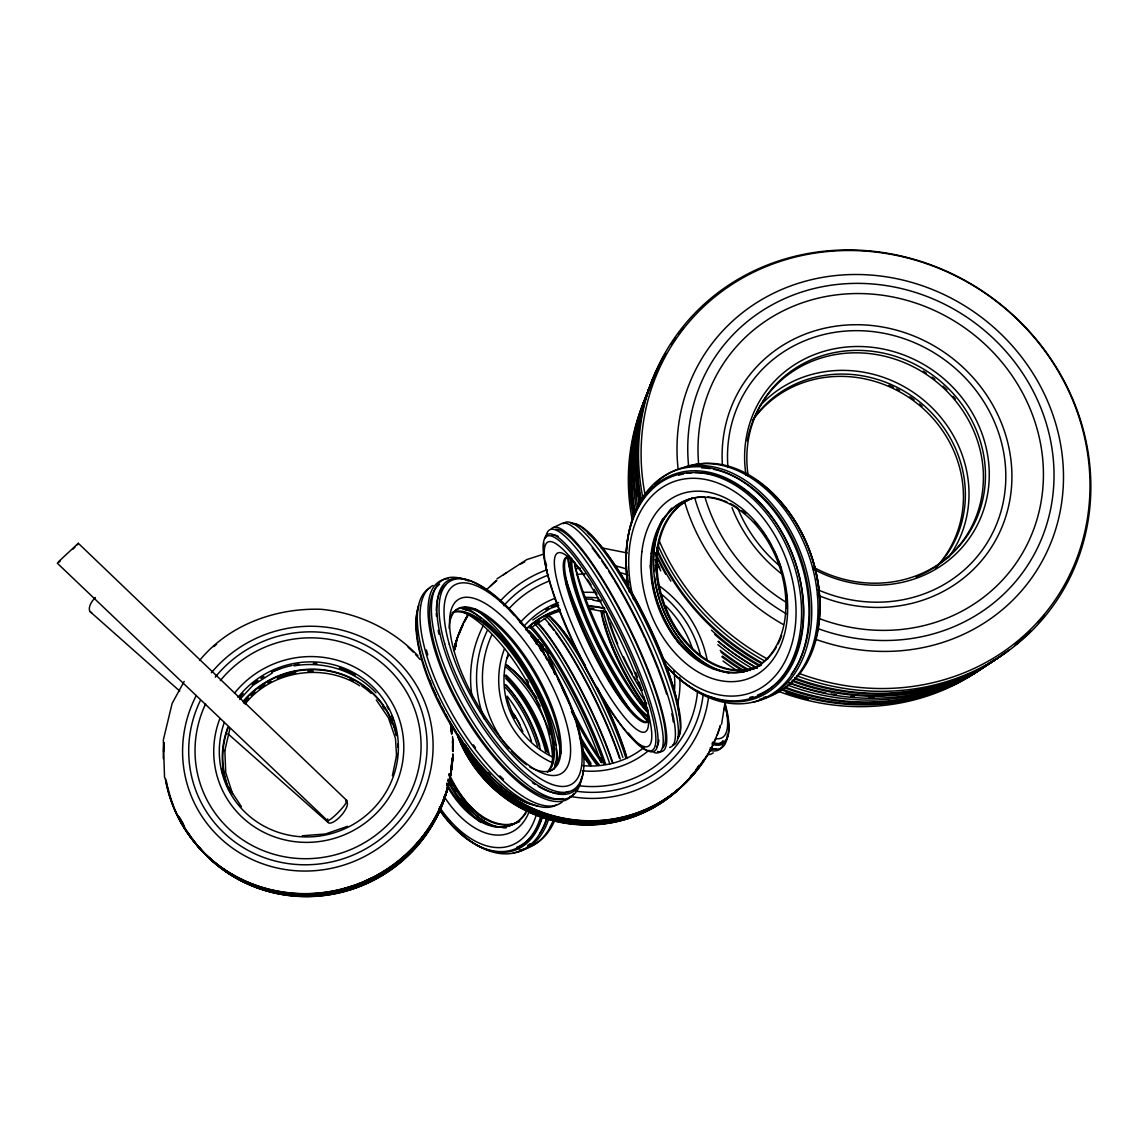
<?xml version="1.0" encoding="UTF-8"?>
<svg xmlns="http://www.w3.org/2000/svg" width="1147" height="1147" viewBox="0 0 1147 1147"><rect width="100%" height="100%" fill="white"/><g stroke="black" fill="none" stroke-linecap="round" stroke-linejoin="round"><path stroke-width="1.5" d="M721.606 724.13L725.219 701.405M392.403 775.745L396.948 753.665M224.826 750.539L229.859 728.847M184.165 681.418L172.136 703.441L163.333 739.915L164.537 777.422M327.526 820.678L57.35 563.249L58.898 561.356L78.311 543.291L346.695 800.391M78.311 543.291L76.72 545.241M239.737 699.541L252.928 685.361L272.255 673.031M245.085 704.057C271.681 670.235 323.769 662.565 359.742 685.763M199.592 660.457C228.697 624.828 275.653 607.81 320.931 609.286C357.778 612.727 392.303 628.957 417.909 655.769M72.763 549.298L74.985 547.062M58.626 562.46L60.232 561.098M530.057 628.355L547.707 616.742M532.753 619.982L550.746 608.182L558.632 605.573M497.052 578.791L526.745 559.607L543.592 554.159M554.116 527.176L562.704 523.132A124.363 25.234 63.9 0 1 641.56 629.789A124.363 25.234 63.9 0 1 669.647 747.385M347.57 826.313L325.49 833.984L302.22 835.79M294.005 665.905C323.812 660.658 355.298 670.565 375.972 692.831M589.042 608.785L606.476 612.211M592.87 600.096L601.071 601.716M601.085 547.75L627.251 552.954M90.269 611.81L179.749 691.067M227.837 733.664L327.999 822.385M376.245 699.899L388.446 717.85L395.471 738.41L396.633 756.877M228.927 787.76L241.429 806.685M506.859 697.534L514.257 718.309M232.511 793.667L225.73 772.605L224.841 750.453M222.79 774.225A89.609 86.771 -22.6 0 1 221.6 769.078M239.709 697.491A89.609 86.771 -22.6 0 1 243.207 693.419M252.268 684.759A89.609 86.771 -22.6 0 1 257.932 680.415M260.899 678.393A89.609 86.771 -22.6 0 1 263.953 676.486M271.839 672.285A89.609 86.771 -22.6 0 1 292.141 665.432M293.876 665.074A89.609 86.771 -22.6 0 1 299.123 664.228M313.346 663.439A89.609 86.771 -22.6 0 1 316.873 663.597M339.326 667.898A89.609 86.771 -22.6 0 1 355.326 674.995M387.026 706.337A89.609 86.771 -22.6 0 1 388.69 709.362M391.643 715.57A89.609 86.771 -22.6 0 1 393.536 720.431M237.988 697.476A89.953 87.1 -22.5 0 1 387.571 705.964A89.953 87.1 -22.5 0 1 316.013 836.464A89.953 87.1 -22.5 0 1 224.31 722.424M234.518 693.132A95.488 92.463 -22.5 0 1 393.134 704.832A95.488 92.463 -22.5 0 1 314.536 842.056A95.488 92.463 -22.5 0 1 219.708 719.011M220.353 680.572A113.539 109.926 -22.3 0 1 409.981 698.308A113.539 109.926 -22.3 0 1 308.615 858.673A113.539 109.926 -22.3 0 1 205.614 703.871M215.235 677.131A119.747 115.919 -22.3 0 1 415.515 695.842A119.747 115.919 -22.3 0 1 307.711 864.766A119.747 115.919 -22.3 0 1 200.453 700.287M211.378 672.744A125.826 121.811 -22.4 0 1 421.752 695.24A125.826 121.811 -22.4 0 1 305.145 871.06A125.826 121.811 -22.4 0 1 196.266 695.526M450.9 724.445A145.554 140.952 -22.7 0 1 452.162 733.033M452.52 736.517A145.554 140.952 -22.7 0 1 453.051 750.511M452.965 754.009A145.554 140.952 -22.7 0 1 317.346 893.126A145.554 140.952 -22.7 0 1 165.24 778.283M163.347 758.769A145.554 140.952 -22.7 0 1 163.863 742.726M213.872 646.621A145.554 140.952 -22.7 0 1 216.597 644.327M408.117 647.238A145.554 140.952 -22.7 0 1 413.135 652.026M415.544 654.507A145.554 140.952 -22.7 0 1 420.132 659.597M450.843 724.775A145.411 140.809 -22.8 0 1 452.104 733.363M452.606 738.582A145.411 140.809 -22.8 0 1 452.993 750.826M452.893 754.31A145.411 140.809 -22.8 0 1 317.418 893.298A145.411 140.809 -22.8 0 1 165.469 778.569M163.577 751.916A145.411 140.809 -22.8 0 1 164.107 743.041M450.384 723.872A145.067 140.479 -22.9 0 1 451.961 734.123M452.578 741.077A145.067 140.479 -22.9 0 1 452.836 751.557M452.578 758.482A145.067 140.479 -22.9 0 1 328.587 892.352A145.067 140.479 -22.9 0 1 172.408 803.316M168.208 789.652A145.067 140.479 -22.9 0 1 166.329 780.978M450.642 725.893A144.923 140.35 -22.9 0 1 451.689 732.718M452.52 741.392A144.923 140.35 -22.9 0 1 452.793 750.109M452.52 758.784A144.923 140.35 -22.9 0 1 334.953 891.377A144.923 140.35 -22.9 0 1 177.427 815.015M172.638 803.574A144.923 140.35 -22.9 0 1 168.007 788.19M450.742 728.632A144.45 139.905 -23 0 1 451.502 733.75M452.506 745.88A144.45 139.905 -23 0 1 452.592 751.084M452.319 759.73A144.45 139.905 -23 0 1 343.154 890.043A144.45 139.905 -23 0 1 185.8 829.811M183.936 826.758A144.45 139.905 -23 0 1 178.129 815.804M452.133 758.067A143.59 139.102 -23.2 0 1 350.423 889.025A143.59 139.102 -23.2 0 1 193.069 839.991M190.99 837.109A143.59 139.102 -23.2 0 1 187.047 831.188M184.309 826.629A143.59 139.102 -23.2 0 1 181.771 821.983M452.076 758.353A143.447 138.959 -23.3 0 1 352.201 888.638A143.447 138.959 -23.3 0 1 195.42 843.031M191.191 837.339A143.447 138.959 -23.3 0 1 188.208 832.908M184.524 826.858A143.447 138.959 -23.3 0 1 182.803 823.775M451.932 759.07A143.117 138.644 -23.4 0 1 354.022 888.466A143.117 138.644 -23.4 0 1 198.101 846.285M193.757 840.737A143.117 138.644 -23.4 0 1 191.678 837.869M183.319 824.335A143.117 138.644 -23.4 0 1 180.165 818.098M451.875 759.357A142.974 138.5 -23.4 0 1 355.756 888.036A142.974 138.5 -23.4 0 1 200.567 849.167M196.094 843.762A142.974 138.5 -23.4 0 1 192.911 839.532M183.52 824.564A142.974 138.5 -23.4 0 1 181.9 821.467M243.824 703.226A87.846 85.107 -23.4 0 1 248.569 698.007M251.093 695.555A87.846 85.107 -23.4 0 1 255.007 692.085M259.136 688.845A87.846 85.107 -23.4 0 1 264.957 684.874M267.997 683.053A87.846 85.107 -23.4 0 1 271.079 681.375M277.373 678.393A87.846 85.107 -23.4 0 1 295.783 672.744M307.912 671.239A87.846 85.107 -23.4 0 1 313.145 671.11M349.935 679.282A87.846 85.107 -23.4 0 1 353.018 680.802M361.807 686.035A87.846 85.107 -23.4 0 1 371.184 693.433M382.481 706.05A87.846 85.107 -23.4 0 1 384.431 708.846M390.252 719.155A87.846 85.107 -23.4 0 1 392.288 723.814M397.722 743.987A88.19 85.423 -23.2 0 1 398.038 747.414M230.174 791.874A88.19 85.423 -23.2 0 1 228.239 727.442M243.25 701.849A88.19 85.423 -23.2 0 1 331.655 671.698A88.19 85.423 -23.2 0 1 396.317 735.585M229.07 790.455A88.62 85.853 -23.2 0 1 227.823 727.298M242.906 701.577A88.62 85.853 -23.2 0 1 331.755 671.282A88.62 85.853 -23.2 0 1 396.733 735.485M452.162 760.561A144.049 139.533 -23.1 0 1 351.226 888.194A144.049 139.533 -23.1 0 1 195.678 843.504M193.499 840.708A144.049 139.533 -23.1 0 1 189.312 834.93M186.388 830.457A144.049 139.533 -23.1 0 1 178.731 816.492M371.958 877.871A142.386 137.912 -23.1 0 1 364.23 881.498M352.961 885.857A142.386 137.912 -23.1 0 1 344.717 888.409M271.667 671.927A90.04 87.186 -22.6 0 1 279.954 668.486M536.452 622.348A101.882 16.775 63.7 0 1 611.982 761.737M531.047 636.513A83.114 13.449 63.7 0 1 542.631 646.019M544.739 648.643A83.114 13.449 63.7 0 1 548.725 653.976M600.354 757.723A83.114 13.449 63.7 0 1 601.903 762.841A82.928 14.237 63.7 0 1 571.45 711.584M549.37 615.839A99.287 17.162 63.7 0 1 585.515 665.762M597.186 687.411A99.287 17.162 63.7 0 1 626.95 758.454M600.641 759.4A94.628 16.416 63.7 0 1 566.145 697.089M565.399 695.483A94.628 16.416 63.7 0 1 549.685 656.858M552.252 619.337A94.628 16.416 63.7 0 1 579.765 655.195M603.379 698.724A94.628 16.416 63.7 0 1 626.792 757.364M531.047 626.147A100.807 16.273 63.7 0 1 605.63 764.088M534.244 623.38A103.517 16.89 63.7 0 1 609.86 764.017M536.868 621.674A103.904 17.119 63.7 0 1 612.842 762.827M544.18 618.147A103.804 17.535 63.7 0 1 620.24 759.07M528.867 630.649A94.929 15.198 63.7 0 1 600.813 762.095M530.387 627.767A99.56 16.001 63.7 0 1 604.01 763.959M545.958 616.097A103.345 17.621 63.7 0 1 622.85 757.421M547.85 615.251A100.549 17.32 63.7 0 1 625.875 757.995M541.527 647.309A94.183 16.087 63.7 0 1 540.266 642.693M548.409 623.653A101.782 17.191 63.7 0 1 553.858 630.262M555.894 632.943A101.782 17.191 63.7 0 1 619.38 757.981M598.031 765.035A76.691 12.904 63.7 0 1 579.507 737.392M542.603 651.955A76.691 12.904 63.7 0 1 541.527 645.403M554.833 674.35A82.928 14.237 63.7 0 1 547.721 653.589M599.078 764.504A76.677 12.947 63.7 0 1 579.622 735.342M544.567 655.281A76.677 12.947 63.7 0 1 542.574 644.901M589.845 765.321A76.749 12.631 63.7 0 1 583.465 756.346M535.735 641.904A76.749 12.631 63.7 0 1 538.416 639.911M591.006 763.4A100.233 16.89 63.7 0 1 582.131 749.034M590.891 764.791A76.734 12.674 63.7 0 1 583.551 754.396M536.352 644.098A76.734 12.674 63.7 0 1 536.796 641.388M590.748 765.852A79.874 13.205 63.7 0 1 583.034 754.697M596.612 764.533A79.817 13.434 63.7 0 1 581.486 741.808M541.37 650.349A79.817 13.434 63.7 0 1 540.122 642.98M504.422 675.54A103.216 61.178 68.4 0 1 547.363 752.432M546.832 819.245A103.216 61.178 68.4 0 1 539.764 833.468M530.301 843.575A103.216 61.178 68.4 0 1 527.634 845.454M529.47 811.015A84.348 49.823 68.4 0 1 444.09 796.419M511.318 710.48A84.348 49.823 68.4 0 1 522.874 731.686M506.745 665.26A100.205 59.902 68.3 0 1 536.882 698.566M542.373 817.094A102.298 60.418 68.4 0 1 439.373 809.366M505.297 684.544A102.298 60.418 68.4 0 1 540.352 749.493M546.775 817.682A104.965 62.11 68.4 0 1 455.029 827.331M451.574 823.517A104.965 62.11 68.4 0 1 448.19 819.503M505.813 678.479A104.965 62.11 68.4 0 1 545.671 751.672M505.798 666.909A104.965 62.483 68.4 0 1 550.388 734.524M553.141 820.779A104.965 62.483 68.4 0 1 519.204 850.07M501.253 852.68A105.28 62.397 68.4 0 1 495.977 851.604M505.927 674.909A105.28 62.397 68.4 0 1 549.141 754.138M548.295 820.277A105.28 62.397 68.4 0 1 513.196 852.866M536.452 814.27A96.405 56.848 68.4 0 1 439.387 806.943M507.074 696.086A96.405 56.848 68.4 0 1 531.491 741.177M506.343 685.347A100.219 59.257 68.4 0 1 539.793 745.908M542.101 816.908A100.219 59.257 68.4 0 1 516.781 847.275M527.391 809.424A77.781 46.081 68.4 0 1 446.57 785.122M513.942 714.18A77.781 46.081 68.4 0 1 519.921 724.589M540.624 816.721A101.079 59.658 68.4 0 1 438.771 808.907M505.182 687.125A101.079 59.658 68.4 0 1 537.642 746.683M494.199 826.485A83.674 49.851 68.4 0 1 460.664 798.498M455.775 791.43A83.674 49.851 68.4 0 1 453.954 788.505M452.19 785.494A83.674 49.851 68.4 0 1 450.499 782.44M480.865 822.485A89.996 53.694 68.3 0 1 474.112 816.807M472.808 815.589A89.996 53.694 68.3 0 1 447.703 780.792M506.673 665.26A104.42 62.268 68.3 0 1 540.194 706.122M555.148 819.445A104.42 62.268 68.3 0 1 527.749 847.217M506.013 664.529A101.51 60.648 68.3 0 1 536.552 698.265M553.37 821.811A101.51 60.648 68.3 0 1 549.915 827.575M519.763 821.209A77.58 46.138 68.4 0 1 449.323 778.268M525.928 813.065A77.752 46.095 68.4 0 1 446.627 783.186M519.132 821.625A77.552 46.152 68.4 0 1 448.678 774.712M484.407 818.843A83.76 49.995 68.3 0 1 448.979 773.666M506.114 827.919A80.763 48.031 68.4 0 1 502.773 827.733M496.192 826.442A80.763 48.031 68.4 0 1 447.86 779.329M555.134 529.384A122.084 24.159 63.9 0 1 628.484 627.122A122.084 24.159 63.9 0 1 662.866 747.858M643.883 696.745A99.588 19.37 63.9 0 1 620.799 712.631A99.588 19.37 63.9 0 1 558.044 584.626A99.588 19.37 63.9 0 1 584.181 575.005M587.293 579.321A99.588 19.37 63.9 0 1 591.121 584.913M594.046 589.415A99.588 19.37 63.9 0 1 597.014 594.117M635.653 672.386A99.588 19.37 63.9 0 1 637.503 677.332M639.223 682.15A99.588 19.37 63.9 0 1 641.79 689.834M572.984 524.15A118.93 24.689 63.9 0 1 645.403 618.878A118.93 24.689 63.9 0 1 678.006 736.919M646.291 710.982A113.338 23.614 63.9 0 1 574.919 565.471M588.067 533.226A113.338 23.614 63.9 0 1 644.213 615.638A113.338 23.614 63.9 0 1 679.225 714.939M544.524 538.732A120.808 23.427 63.9 0 1 626.85 642.908A120.808 23.427 63.9 0 1 641.503 746.726M640.026 745.478A120.808 23.427 63.9 0 1 628.355 733.005M546.531 565.844A120.808 23.427 63.9 0 1 545.7 562.059M543.936 550.388A120.808 23.427 63.9 0 1 543.807 542.947M545.972 537.011A124.062 24.331 63.9 0 1 623.438 624.599A124.062 24.331 63.9 0 1 654.148 752.561M551.334 528.824A124.521 24.646 63.9 0 1 632.513 634.205A124.521 24.646 63.9 0 1 657.518 751.4M552.108 589.114A119.331 23.055 63.9 0 1 578.432 562.245A119.331 23.055 63.9 0 1 654.822 728.13A119.331 23.055 63.9 0 1 599.867 692.802M599.006 691.326A119.331 23.055 63.9 0 1 561.815 615.509M561.141 613.817A119.331 23.055 63.9 0 1 552.696 590.877M563.292 523.735A123.804 25.363 63.9 0 1 641.331 620.857A123.804 25.363 63.9 0 1 672.601 745.306M571.091 523.39A120.449 24.919 63.9 0 1 644.37 619.366A120.449 24.919 63.9 0 1 677.447 738.883M628.714 707.914A120.105 24.316 63.9 0 1 564.539 574.461M648.715 721.119A91.946 18.18 63.9 0 1 591.207 648.973A91.946 18.18 63.9 0 1 567.679 556.754M648.786 722.725A112.822 23.141 63.9 0 1 635.51 706.179M571.622 575.177A112.822 23.141 63.9 0 1 567.192 556.51M648.801 717.821A91.86 18.553 63.9 0 1 597.143 643.338A91.86 18.553 63.9 0 1 571.048 558.044M592.239 547.965A121.94 24.747 63.9 0 1 599.809 558.13M601.745 560.869A121.94 24.747 63.9 0 1 606.663 568.166M608.656 571.235A121.94 24.747 63.9 0 1 613.645 579.192M614.477 580.568A121.94 24.747 63.9 0 1 644.686 637.775M645.417 639.381A121.94 24.747 63.9 0 1 657.475 667.955M658.134 669.647A121.94 24.747 63.9 0 1 666.579 693.949M671.812 713.792A121.94 24.747 63.9 0 1 672.414 716.732M672.672 718.151A121.94 24.747 63.9 0 1 673.289 721.95M648.729 720.244A95.617 19.327 63.9 0 1 596.153 642.85A95.617 19.327 63.9 0 1 569.127 555.937M648.758 721.563A91.932 18.252 63.9 0 1 592.411 648.37A91.932 18.252 63.9 0 1 567.45 556.682M622.864 701.62A95.703 18.997 63.9 0 1 613.057 686.981M610.218 682.379A95.703 18.997 63.9 0 1 608.326 679.253M605.731 674.809A95.703 18.997 63.9 0 1 603.982 671.755M602.247 668.644A95.703 18.997 63.9 0 1 597.128 659.138M596.354 657.647A95.703 18.997 63.9 0 1 585.128 634.535M583.637 631.237A95.703 18.997 63.9 0 1 577.443 616.556M576.769 614.849A95.703 18.997 63.9 0 1 570.661 598.175M567.134 586.705A95.703 18.997 63.9 0 1 565.901 582.088M647.482 711.972A99.33 20.474 63.9 0 1 574.561 562.345M648.6 716.359A91.846 18.624 63.9 0 1 598.347 642.736A91.846 18.624 63.9 0 1 572.023 558.99M552.123 534.946A118.413 23.126 63.9 0 1 558.216 536.395M658.865 740.059A118.413 23.126 63.9 0 1 656.586 746.84M701.72 467.89A120.277 84.864 69.7 0 1 710.136 468.664M713.563 469.281A120.277 84.864 69.7 0 1 799.058 553.686A120.277 84.864 69.7 0 1 791.33 674.321M769.924 491.403A116.65 82.914 69.7 0 1 776.146 497.325M782.053 503.762A116.65 82.914 69.7 0 1 818.872 619.323M628.298 586.504A119.245 83.889 69.7 0 1 718.008 474.801A119.245 83.889 69.7 0 1 799.674 644.972A119.245 83.889 69.7 0 1 666.866 666.851M626.405 554.503A122.328 86.197 69.7 0 1 737.449 478.356A122.328 86.197 69.7 0 1 801.681 655.238A122.328 86.197 69.7 0 1 667.095 666.536M628.785 585.558A122.328 86.197 69.7 0 1 626.577 566.503M716.832 699.183A122.657 86.555 69.7 0 1 711.8 697.304M647.553 492.35A122.657 86.555 69.7 0 1 651.883 487.045M654.191 484.593A122.657 86.555 69.7 0 1 796.448 542.617A122.657 86.555 69.7 0 1 753.292 702.064M685.146 467.001A122.242 86.584 69.7 0 1 810.14 559.335A122.242 86.584 69.7 0 1 759.472 699.34M633.617 599.637A112.392 78.957 69.7 0 1 711.169 480.822A112.392 78.957 69.7 0 1 791.917 643.797A112.392 78.957 69.7 0 1 661.962 656.844M752.962 696.587A116.808 82.254 69.7 0 1 749.765 697.419M678.651 475.231A116.808 82.254 69.7 0 1 683.483 473.955M686.795 473.324A116.808 82.254 69.7 0 1 691.856 472.722M695.283 472.564A116.808 82.254 69.7 0 1 797.609 569.916A116.808 82.254 69.7 0 1 757.694 694.982M629.316 591.909A117.826 82.842 69.7 0 1 715.241 475.962A117.826 82.842 69.7 0 1 797.423 645.274A117.826 82.842 69.7 0 1 664.156 663.669M776.39 647.066A90.57 63.917 69.7 0 1 663.812 617.674A90.57 63.917 69.7 0 1 704.473 496.866M707.799 497.009A90.57 63.917 69.7 0 1 722.481 500.192M724.101 500.795A90.57 63.917 69.7 0 1 727.083 502.028M730.066 503.433A90.57 63.917 69.7 0 1 737.478 507.677M741.794 510.659A90.57 63.917 69.7 0 1 745.679 513.713M754.439 521.985A90.57 63.917 69.7 0 1 757.952 525.914M763.113 532.466A90.57 63.917 69.7 0 1 766.038 536.681M768.805 541.04A90.57 63.917 69.7 0 1 770.54 544.008M774.555 551.693A90.57 63.917 69.7 0 1 776.72 556.496M778.067 559.765A90.57 63.917 69.7 0 1 779.917 564.711M786.125 591.723A90.57 63.917 69.7 0 1 786.799 607.924M781.695 635.682A90.57 63.917 69.7 0 1 778.096 643.969M713.434 668.715A97.423 69.049 69.7 0 1 660.385 601.831M659.84 600.182A97.423 69.049 69.7 0 1 654.536 576.511M653.976 571.45A97.423 69.049 69.7 0 1 662.808 518.616M679.182 643.768A104.764 74.34 69.7 0 1 677.16 641.044M675.196 638.248A104.764 74.34 69.7 0 1 651.725 578.791M650.535 568.654A104.764 74.34 69.7 0 1 650.32 565.27M766.698 696.616A121.582 86.254 69.7 0 1 763.328 697.491M687.727 466.743A121.582 86.254 69.7 0 1 807.517 545.857A121.582 86.254 69.7 0 1 779.602 691.225M776.49 692.845A121.582 86.254 69.7 0 1 771.659 694.953M755.816 480.034A118.17 83.96 69.7 0 1 760.375 483.159M761.694 484.134A118.17 83.96 69.7 0 1 814.427 642.779M761.465 664.744A90.355 63.931 69.7 0 1 665.518 609.76A90.355 63.931 69.7 0 1 692.401 498.228M729.091 673.045A94.04 66.555 69.7 0 1 662.909 609.76A94.04 66.555 69.7 0 1 665.561 516.164M668.472 511.992A94.04 66.555 69.7 0 1 671.683 508.121M760.905 665.16A90.298 63.931 69.7 0 1 666.006 608.311A90.298 63.931 69.7 0 1 693.347 497.927M679.884 635.08A97.509 69.207 69.7 0 1 677.002 630.778M675.182 627.839A97.509 69.207 69.7 0 1 672.586 623.351M671.769 621.832A97.509 69.207 69.7 0 1 662.249 599.293M661.719 597.644A97.509 69.207 69.7 0 1 657.417 578.977M656.93 575.593A97.509 69.207 69.7 0 1 656.141 567.148M643.94 747.572A85.824 83.86 28.2 0 1 582.633 765.594M552.496 757.02A85.824 83.86 28.2 0 1 508.264 653.761M524.093 626.104A85.824 83.86 28.2 0 1 558.503 602.505M585.056 597.429A85.824 83.86 28.2 0 1 598.605 598.074M673.834 670.837A85.824 83.86 28.2 0 1 674.407 691.039M648.915 750.324A91.1 89.022 28.2 0 1 582.475 770.827M552.625 762.855A91.1 89.022 28.2 0 1 504.494 648.686M520.107 622.692A91.1 89.022 28.2 0 1 554.947 598.318M583.766 592.339A91.1 89.022 28.2 0 1 593.802 592.483M679.77 677.332A91.1 89.022 28.2 0 1 677.547 704.014M697.605 690.48A108.305 105.796 28.2 0 1 579.077 785.767M526.573 764.805A108.305 105.796 28.2 0 1 511.419 751.256M509.11 748.704A108.305 105.796 28.2 0 1 491.776 634.965M508.738 609A108.305 105.796 28.2 0 1 549.585 580.898M576.468 574.461A108.305 105.796 28.2 0 1 585.171 573.873M622.821 579.493A108.305 105.796 28.2 0 1 629.33 581.887M665.575 605.688A108.305 105.796 28.2 0 1 692.186 647.926M703.197 694.035A114.227 111.574 28.2 0 1 575.407 791.1M484.493 719.355A114.227 111.574 28.2 0 1 487.647 629.861M503.791 605.673A114.227 111.574 28.2 0 1 548.553 575.034M575.249 568.726A114.227 111.574 28.2 0 1 580.411 568.267M619.71 572.468A114.227 111.574 28.2 0 1 627.868 575.12M662.192 594.834A114.227 111.574 28.2 0 1 700.788 656.6M708.645 696.2A120.034 117.252 28.2 0 1 569.858 796.319M472.105 697.075A120.034 117.252 28.2 0 1 483.475 625.23M499.877 601.487A120.034 117.252 28.2 0 1 547.377 569.643M614.692 565.715A120.034 117.252 28.2 0 1 626.205 568.941M659.582 586.117A120.034 117.252 28.2 0 1 707.283 660.629M525.828 629.259A84.591 82.756 28.3 0 1 559.951 609.243M589.716 605.931A84.591 82.756 28.3 0 1 604.641 608.268M666.307 666.823A84.591 82.756 28.3 0 1 667.583 671.64M715.843 738.553A138.873 135.733 28.2 0 1 599.494 820.521A138.873 135.733 28.2 0 1 470.628 754.124M468.808 751.113A138.873 135.733 28.2 0 1 465.424 745.02M453.624 650.12A138.873 135.733 28.2 0 1 467.417 615.48M486.414 589.974A138.873 135.733 28.2 0 1 496.68 580.267M503.562 574.79A138.873 135.733 28.2 0 1 506.444 572.711M520.021 564.31A138.873 135.733 28.2 0 1 524.724 561.901M724.804 706.194A138.873 135.733 28.2 0 1 724.244 709.706M720.617 725.205A138.873 135.733 28.2 0 1 717.176 735.241M720.287 725.535A138.744 135.618 28.2 0 1 600.368 820.678A138.744 135.618 28.2 0 1 464.564 743.786M453.997 648.772A138.744 135.618 28.2 0 1 467.345 615.91M490.07 586.647A138.744 135.618 28.2 0 1 496.579 580.726M706.824 755.486A138.414 135.317 28.2 0 1 583.665 821.453A138.414 135.317 28.2 0 1 464.392 744.532M453.839 649.732A138.414 135.317 28.2 0 1 456.907 639.553M457.495 637.89A138.414 135.317 28.2 0 1 460.764 629.66M464.607 621.631A138.414 135.317 28.2 0 1 468.062 615.409M704.688 758.784A138.271 135.188 28.2 0 1 581.687 821.596A138.271 135.188 28.2 0 1 464.32 744.847M453.782 650.134A138.271 135.188 28.2 0 1 456.85 639.954M459.33 633.345A138.271 135.188 28.2 0 1 462.944 625.23M703.713 759.715A137.841 134.801 28.3 0 1 696.688 769.881M694.494 772.691A137.841 134.801 28.3 0 1 691.053 776.791M688.659 779.444A137.841 134.801 28.3 0 1 684.96 783.286M681.132 786.957A137.841 134.801 28.3 0 1 461.854 741.191M454.04 649.689A137.841 134.801 28.3 0 1 456.635 641.259M690.236 777.551A137.468 134.457 28.3 0 1 460.248 738.897M454.355 649.102A137.468 134.457 28.3 0 1 456.463 642.392M699.039 765.838A137.038 134.07 28.3 0 1 571.292 822.958A137.038 134.07 28.3 0 1 458.714 736.718M454.155 650.363A137.038 134.07 28.3 0 1 455.703 645.331M685.433 782.627A136.909 133.941 28.3 0 1 458.026 735.428M454.585 649.073A136.909 133.941 28.3 0 1 455.646 645.732M698.996 765.336A136.593 133.654 28.3 0 1 696.014 769.666M693.906 772.49A136.593 133.654 28.3 0 1 690.609 776.648M687.139 780.663A136.593 133.654 28.3 0 1 684.745 783.258M682.279 785.781A136.593 133.654 28.3 0 1 457.624 735.542M454.441 650.019A136.593 133.654 28.3 0 1 456.047 645.044M692.544 774.168A136.464 133.525 28.3 0 1 690.322 776.92M688.028 779.616A136.464 133.525 28.3 0 1 684.458 783.53M682.006 786.039A136.464 133.525 28.3 0 1 457.553 735.858M454.384 650.421A136.464 133.525 28.3 0 1 455.99 645.446M591.479 821.582A135.876 132.894 28.3 0 1 588.038 821.61M567.55 819.99A135.876 132.894 28.3 0 1 564.138 819.417M532.853 809.839A135.876 132.894 28.3 0 1 514.53 800.061M496.622 786.555A135.876 132.894 28.3 0 1 481.195 770.426M476.994 764.963A135.876 132.894 28.3 0 1 474.987 762.153M472.12 757.852A135.876 132.894 28.3 0 1 468.564 751.973M493.64 785.351A135.332 132.392 28.3 0 1 491.145 782.971M507.232 658.192A84.175 82.355 28.3 0 1 508.594 654.865M525.813 629.846A84.175 82.355 28.3 0 1 560.08 609.63M589.701 606.333A84.175 82.355 28.3 0 1 604.555 608.656M534.817 623.409A83.86 82.054 28.3 0 1 539.291 620.398M547.105 616.082A83.86 82.054 28.3 0 1 558.775 611.509M590.605 608.154A83.86 82.054 28.3 0 1 593.902 608.498M545.671 609.817A85.495 83.559 28.2 0 1 548.639 608.254M551.635 606.806A85.495 83.559 28.2 0 1 557.872 604.24M586.031 599.135A85.495 83.559 28.2 0 1 592.77 599.322M597.816 599.809A85.495 83.559 28.2 0 1 601.186 600.311M503.447 779.286A123.704 46.611 59.5 0 1 499.863 775.845M475.475 747.701A123.704 46.611 59.5 0 1 473.381 744.862M427.774 654.865A123.704 46.611 59.5 0 1 426.412 649.948M537.757 805.925A122.156 46.482 59.5 0 1 450.398 722.739A122.156 46.482 59.5 0 1 418.755 605.157M556.123 805.094A125.596 47.543 59.5 0 1 450.843 718.466A125.596 47.543 59.5 0 1 430.354 587.723M562.36 801.839A126.17 47.543 59.5 0 1 456.191 720.803A126.17 47.543 59.5 0 1 433.007 585.472M573.973 793.323A126.371 47.013 59.5 0 1 463.001 713.348A126.371 47.013 59.5 0 1 448.205 578.69M490.414 774.885A114.944 43.901 59.5 0 1 488.02 772.49M469.697 751.271A114.944 43.901 59.5 0 1 466.6 747.156M462.542 741.507A114.944 43.901 59.5 0 1 457.624 734.266M455.732 731.327A114.944 43.901 59.5 0 1 449.251 720.746M447.473 717.649A114.944 43.901 59.5 0 1 445.739 714.538M444.047 711.427A114.944 43.901 59.5 0 1 441.609 706.767M440.032 703.67A114.944 43.901 59.5 0 1 437.767 698.982M436.29 695.856A114.944 43.901 59.5 0 1 432.835 688.028M431.544 684.917A114.944 43.901 59.5 0 1 429.724 680.3M526.86 679.511A114.944 43.901 59.5 0 1 528.609 682.608M532.179 804.477A120.607 45.98 59.5 0 1 447.688 719.656A120.607 45.98 59.5 0 1 418.512 607.035M449.165 628.427A93.323 34.682 59.5 0 1 498.113 624.613A93.323 34.682 59.5 0 1 558.761 728.875A93.323 34.682 59.5 0 1 529.771 766.999M581.701 777.164A125.926 46.626 59.5 0 1 465.223 709.448A125.926 46.626 59.5 0 1 468.463 581.027M583.063 772.978A122.643 45.163 59.5 0 1 510.831 762.339A122.643 45.163 59.5 0 1 437.667 620.685A122.643 45.163 59.5 0 1 489.64 592.096M490.887 593.056A122.643 45.163 59.5 0 1 494.715 596.125M501.196 601.831A122.643 45.163 59.5 0 1 505.096 605.544M509.942 610.476A122.643 45.163 59.5 0 1 514.487 615.394M517.899 619.28A122.643 45.163 59.5 0 1 523.519 626.033M525.713 628.814A122.643 45.163 59.5 0 1 528.81 632.814M531.878 636.958A122.643 45.163 59.5 0 1 536.925 644.084M539.864 648.442A122.643 45.163 59.5 0 1 541.785 651.381M545.542 657.303A122.643 45.163 59.5 0 1 547.391 660.328M549.212 663.396A122.643 45.163 59.5 0 1 551.893 668.013M553.628 671.124A122.643 45.163 59.5 0 1 555.32 674.221M557.772 678.866A122.643 45.163 59.5 0 1 560.152 683.526M561.686 686.652A122.643 45.163 59.5 0 1 566.059 696.086M570.647 707.025A122.643 45.163 59.5 0 1 574.26 716.775M576.869 724.761A122.643 45.163 59.5 0 1 578.231 729.42M578.647 730.94A122.643 45.163 59.5 0 1 579.55 734.395M580.382 737.822A122.643 45.163 59.5 0 1 582.045 746.152M582.561 749.349A122.643 45.163 59.5 0 1 582.977 752.461M465.209 607.05A108.234 41.034 59.5 0 1 481.181 618.319M483.905 620.67A108.234 41.034 59.5 0 1 490.687 627.094M554.933 741.521A108.234 41.034 59.5 0 1 555.678 745.034M556.295 748.475A108.234 41.034 59.5 0 1 557.714 763.873M452.19 612.641A93.179 35.084 59.5 0 1 525.412 672.945A93.179 35.084 59.5 0 1 548.495 770.612M568.597 791.43A120.191 44.403 59.5 0 1 538.301 786.398M535.047 784.419A120.191 44.403 59.5 0 1 532.452 782.684M438.928 634.191A120.191 44.403 59.5 0 1 438.183 630.377M436.448 616.226A120.191 44.403 59.5 0 1 436.333 613.028M436.319 611.036A120.191 44.403 59.5 0 1 438.584 595.651M439.215 593.945A120.191 44.403 59.5 0 1 445.696 584.984M475.446 609.014A114.442 43.357 59.5 0 1 560.826 753.278M450.198 617.545A93.294 34.74 59.5 0 1 452.764 613.014M454.943 610.763A93.294 34.74 59.5 0 1 534.015 672.586A93.294 34.74 59.5 0 1 549.27 771.343M562.948 798.498A123.905 46.095 59.5 0 1 462.714 710.782A123.905 46.095 59.5 0 1 439.487 584.353M453.337 611.939A93.194 35.027 59.5 0 1 528.609 675.755A93.194 35.027 59.5 0 1 547.52 772.246M459.503 607.939A97.008 36.46 59.5 0 1 529.871 675.354A97.008 36.46 59.5 0 1 553.958 769.121M460.234 607.867A100.578 37.994 59.5 0 1 466.628 610.405M555.406 762.038A100.578 37.994 59.5 0 1 554.833 766.784M462.112 611.48A100.735 38.252 59.5 0 1 525.082 678.508A100.735 38.252 59.5 0 1 552.237 765.637M91.717 612.813A13.09 6.653 -45.5 0 1 95.373 597.544M345.95 801.509A13.893 4.918 -48.2 0 1 340.444 816.334A13.893 4.918 -48.2 0 1 327.54 821.008M642.062 690.351A100.477 29.65 60 0 1 637.56 682.981M635.796 679.985A100.477 29.65 60 0 1 634.076 676.959M632.37 673.934A100.477 29.65 60 0 1 623.423 656.571M617.703 643.825A100.477 29.65 60 0 1 610.046 622.936M647.711 709.29A99.244 29.593 60 0 1 601.444 610.993M646.707 703.799A102.011 30.252 60 0 1 603.179 610.462M713.276 752.848A102.47 30.238 60 0 1 707.642 754.697M641.632 690.91A102.47 30.238 60 0 1 606.204 611.982M647.826 710.265A93.394 27.958 60 0 1 606.347 630.377M605.903 628.886A93.394 27.958 60 0 1 604.053 622.032M602.419 614.089A93.394 27.958 60 0 1 601.989 611.165M647.811 710.71A97.997 29.277 60 0 1 600.885 610.706M728.245 721.377A99.56 28.675 60 0 1 711.828 743.873M726.037 709.477A99.56 28.675 60 0 1 727.743 717.864M723.069 740.518A97.581 28.202 60 0 1 712.645 744.102M727.384 734.524A102.241 29.607 60 0 1 710.079 747.873M724.761 703.799A93.767 26.883 60 0 1 715.527 738.553M724.589 701.677A98.341 28.259 60 0 1 712.359 742.209M723.054 745.235A102.599 29.865 60 0 1 709.463 750.253M716.172 748.762A100.606 29.292 60 0 1 710.337 748.876M1041.132 618.52A230.246 213.356 35.8 0 1 1037.763 622.563M1021.762 639.137A230.246 213.356 35.8 0 1 1015.081 645.03M1005.317 652.743A230.246 213.356 35.8 0 1 795.531 679.167M761.737 663.697A230.246 213.356 35.8 0 1 656.772 550.531M640.757 500.264A230.246 213.356 35.8 0 1 661.647 360.588M674.106 340.759A230.246 213.356 35.8 0 1 676.228 337.849M1005.532 652.342A229.285 212.568 35.8 0 1 792.118 680.185M760.131 665.403A229.285 212.568 35.8 0 1 711.412 630.119M670.866 581.156A229.285 212.568 35.8 0 1 655.64 552.725M639.481 501.497A229.285 212.568 35.8 0 1 658.822 366.653M677.977 467.904A198.202 183.248 35.7 0 1 875.921 275.509A198.202 183.248 35.7 0 1 1061.047 506.573A198.202 183.248 35.7 0 1 815.144 639.108M782.971 624.341A198.202 183.248 35.7 0 1 684.759 502.271M995.352 659.511A227.608 211.191 35.8 0 1 789.107 683.024M757.35 668.357A227.608 211.191 35.8 0 1 718.18 641.445M660.715 570.833A227.608 211.191 35.8 0 1 655.138 559.707M637.632 505.626A227.608 211.191 35.8 0 1 656.055 373.262M1044.473 615.021A230.662 213.686 35.8 0 1 1038.91 621.789M1030.551 630.936A230.662 213.686 35.8 0 1 1016.185 644.299M1009.26 649.89A230.662 213.686 35.8 0 1 794.599 677.848M762.411 662.98A230.662 213.686 35.8 0 1 656.528 547.994M641.216 499.26A230.662 213.686 35.8 0 1 659.597 364.129M662.12 359.369A230.662 213.686 35.8 0 1 665.704 353.104M671.511 343.957A230.662 213.686 35.8 0 1 675.655 338.035M678.895 333.72A230.662 213.686 35.8 0 1 683.383 328.114M688.702 466.858A187.821 173.627 35.6 0 1 876.81 284.384A187.821 173.627 35.6 0 1 1051.484 504.565A187.821 173.627 35.6 0 1 816.621 628.097M786.297 613.76A187.821 173.627 35.6 0 1 694.867 498.328M642.908 497.97A231.88 214.69 35.7 0 1 857.942 250.146A231.88 214.69 35.7 0 1 1088.718 516.752A231.88 214.69 35.7 0 1 796.807 675.769M764.447 660.815A231.88 214.69 35.7 0 1 657.833 544.897M644.786 493.239A230.146 213.027 35.7 0 1 860.565 250.792A230.146 213.027 35.7 0 1 1087.886 515.304A230.146 213.027 35.7 0 1 799.875 673.705M767.658 659.095A230.146 213.027 35.7 0 1 659.009 540.294M998.779 657.26A228.884 212.238 35.8 0 1 793.05 681.476M759.472 666.106A228.884 212.238 35.8 0 1 714.753 634.449M665.747 574.317A228.884 212.238 35.8 0 1 655.166 553.614M639.037 502.486A228.884 212.238 35.8 0 1 657.532 369.434M698.738 465.065A177.14 163.763 35.6 0 1 877.742 294.65A177.14 163.763 35.6 0 1 1040.816 503.375A177.14 163.763 35.6 0 1 818.428 618.262M785.451 601.86A177.14 163.763 35.6 0 1 705.09 497.612M722.452 465.438A148.58 137.497 35.7 0 1 877.226 326.178A148.58 137.497 35.7 0 1 1008.743 505.583A148.58 137.497 35.7 0 1 817.438 595.006M781.58 573.83A148.58 137.497 35.7 0 1 732.015 507.634M727.958 467.446A142.687 132.048 35.7 0 1 875.921 331.985A142.687 132.048 35.7 0 1 1002.65 504.895A142.687 132.048 35.7 0 1 817.453 589.558M780.792 566.833A142.687 132.048 35.7 0 1 737.693 508.049M746.037 475.36A125.424 116.076 35.7 0 1 872.939 347.398A125.424 116.076 35.7 0 1 985.431 503.906A125.424 116.076 35.7 0 1 813.338 568.998M748.231 476.12A122.342 113.238 35.7 0 1 871.978 351.24A122.342 113.238 35.7 0 1 981.717 503.906A122.342 113.238 35.7 0 1 813.854 567.421M981.416 668.687A222.432 206.947 36 0 1 778.684 691.383M739.213 671.913A222.432 206.947 36 0 1 722.983 660.987M631.94 518.401A222.432 206.947 36 0 1 648.499 391.887M988.771 663.496A223.565 207.879 35.9 0 1 782.383 690.093M744.102 671.726A223.565 207.879 35.9 0 1 721.879 656.772M633.187 515.591A223.565 207.879 35.9 0 1 649.804 388.489M989.804 662.823A223.952 208.195 35.9 0 1 783.071 689.433M744.733 671.038A223.952 208.195 35.9 0 1 722.452 656.07M633.617 514.645A223.952 208.195 35.9 0 1 651.811 384.231M992.313 661.174A224.869 208.955 35.9 0 1 784.749 687.87M747.772 670.307A224.869 208.955 35.9 0 1 721.033 652.184M634.635 512.379A224.869 208.955 35.9 0 1 652.887 381.464M993.359 660.486A225.256 209.27 35.9 0 1 785.437 687.225M749.966 670.522A225.256 209.27 35.9 0 1 720.216 650.363M635.381 513.153A225.256 209.27 35.9 0 1 654.148 378.739M995.209 659.41A226.504 210.288 35.9 0 1 787.688 685.103M753.995 669.447A226.504 210.288 35.9 0 1 717.879 644.628M656.93 568.525A226.504 210.288 35.9 0 1 655.353 565.356M636.427 508.35A226.504 210.288 35.9 0 1 653.202 379.714M874.1 697.161A223.694 207.679 35.9 0 1 868.766 697.204M854.429 696.716A223.694 207.679 35.9 0 1 850.83 696.444M836.521 694.81A223.694 207.679 35.9 0 1 831.188 693.964M825.912 693.003A223.694 207.679 35.9 0 1 788.577 682.451M756.461 667.626A223.694 207.679 35.9 0 1 718.337 641.388M659.812 568.023A223.694 207.679 35.9 0 1 656.643 561.571M637.302 495.934A223.694 207.679 35.9 0 1 636.7 490.801M808.391 699.211A220.023 204.74 36 0 1 786.01 692.745M747.271 441.022A121.912 112.893 35.7 0 1 936.138 381.578A121.912 112.893 35.7 0 1 915.865 576.884M888.853 385.277A120.32 111.904 35.9 0 1 893.499 387.399M896.553 388.919A120.32 111.904 35.9 0 1 899.578 390.525M909.886 396.805A120.32 111.904 35.9 0 1 914.102 399.787M919.507 403.988A120.32 111.904 35.9 0 1 922.116 406.196M759.902 405.952A121.138 112.578 35.9 0 1 922.002 398.769A121.138 112.578 35.9 0 1 948.469 557.542M753.608 418.497A118.155 109.825 35.9 0 1 920.711 402.74A118.155 109.825 35.9 0 1 935.379 568.281M752.389 420.662A117.754 109.495 35.9 0 1 916.797 403.199A117.754 109.495 35.9 0 1 937.027 566.245M923.235 371.155A124.55 115.36 35.7 0 1 926.246 373.076M932.11 377.148A124.55 115.36 35.7 0 1 934.934 379.284M943.049 386.123A124.55 115.36 35.7 0 1 946.935 389.794M953.057 396.274A124.55 115.36 35.7 0 1 955.379 398.97M345.792 800.577A13.993 2.093 -46 0 1 338.078 812.563A13.993 2.093 -46 0 1 327.741 818.944M550.746 585.773A113.768 21.879 63.9 0 0 643.754 746.468A113.768 21.879 63.9 0 0 599.365 600.225A113.768 21.879 63.9 0 0 550.746 585.773M641.861 551.822A98.298 69.164 69.7 0 0 741.693 680.572A98.298 69.164 69.7 0 0 759.672 526.846A98.298 69.164 69.7 0 0 641.861 551.822M651.181 553.399A90.627 63.917 69.7 0 0 743.543 671.769A90.627 63.917 69.7 0 0 759.916 529.814A90.627 63.917 69.7 0 0 651.181 553.399M444.663 643.625A121.152 44.532 59.5 0 0 569.17 791.602A121.152 44.532 59.5 0 0 520.738 621.488A121.152 44.532 59.5 0 0 444.663 643.625M449.309 644.342A115.503 42.353 59.5 0 0 567.923 785.781A115.503 42.353 59.5 0 0 521.971 623.825A115.503 42.353 59.5 0 0 449.309 644.342M453.954 650.578A101.094 37.263 59.5 0 0 557.786 774.985A101.094 37.263 59.5 0 0 518.458 633.588A101.094 37.263 59.5 0 0 453.954 650.578"/></g></svg>
